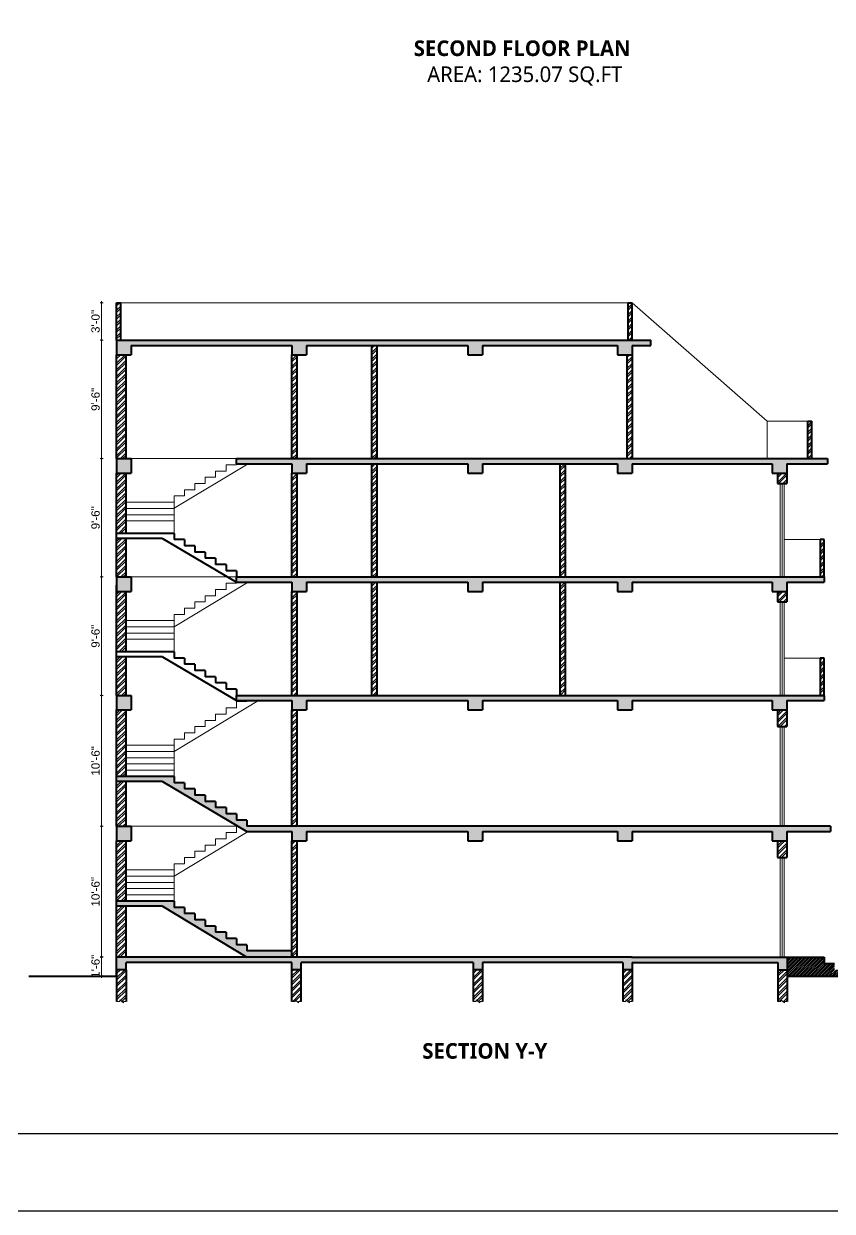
# Model space of a CAD drawing. Header units: inches. Extents: x -71 to 2682309, y -3332 to 801571.
# Drawn here: x 2671325 to 2672103, y 789849 to 790992 of the extents above; entities that cross this region are included whole.
import ezdxf

# ---------------------------------------------------------------- set-up
doc = ezdxf.new("R2010")
doc.units = ezdxf.units.IN
doc.header["$MEASUREMENT"] = 0
doc.header["$PDMODE"] = 99
for name, color, linetype, lineweight in [('BORDER', 5, 'Continuous', 60), ('CONC. OUTLINE RA', 150, 'Continuous', 40), ('DOOR-WIN RA', 3, 'Continuous', 20), ('Hatch', 254, 'Continuous', 9), ('hatch EA', 253, 'Continuous', 5), ('HATCH RA', 8, 'Continuous', 9), ('STAIR PLAN AND ELEV RA', 124, 'Continuous', 20), ('Text', 7, 'Continuous', 20), ('wall EA', 24, 'Continuous', 40)]:
    doc.layers.add(name, color=color, linetype=linetype, lineweight=lineweight)
doc.layers.add('lettring', color=7, linetype='Continuous')
doc.styles.add('DIM 8', font='arial.ttf', dxfattribs={"height": 8})
doc.styles.get("Standard").update_dxf_attribs({"font": 'arial.ttf'})
doc.dimstyles.new('Copy of DIM 8', dxfattribs={"dimtxt": 8, "dimasz": 1, "dimexe": 6, "dimexo": 18, "dimgap": 1.6875, "dimtad": 1, "dimdec": 0, "dimzin": 3, "dimdsep": 46, "dimlunit": 4, "dimtxsty": 'DIM 8', "dimblk": 'dot 2', "dimcen": 0.09375, "dimse1": 1, "dimse2": 1, "dimclrd": 1, "dimclre": 1, "dimclrt": 256, "dimadec": 0, "dimazin": 0, "dimtfac": 0.75, "dimtdec": 0, "dimtix": 1, "dimtmove": 1, "dimatfit": 3, "dimldrblk": 'DOT', "dimfxl": 1, "dimtolj": 1, "dimtzin": 0, "dimlwd": 9, "dimlwe": 9, "dimarcsym": 0})
pattern_1 = [(50, (-126.0963, 0), (7.172601826, -0.62752135), [0.75, -8.25]), (355, (-126.096, 0), (-1.387513336, 7.521921337), [0.6, -6.6]), (100.45144446, (-125.4986, -0.052), (5.785088467, 6.89439991), [0.63740192, -7.01142112]), (46.1842, (-126.096, 2), (10.672413307, -1.655192808), [1.125, -12.375]), (96.6356355, (-125.207, 1.862), (9.346619457, 9.741186008), [0.95610342, -10.5171376]), (351.184164, (-126.096, 2), (9.34661945, 9.741186003), [0.9, -9.90000001]), (21, (-125.0963, 1.5), (5.969070521, -4.026188907), [0.75, -8.25]), (326, (-125.096, 1.5), (2.43315332, 7.25150045), [0.6, -6.6]), (71.45144474, (-124.599, 1.1645), (8.402223767, 3.225311528), [0.6374019, -7.01142112]), (37.5, (-126.0963, 0), (0.1215985532, 3.3289385383), [0, -6.52, 0, -6.7, 0, -6.625]), (7.5, (-126.0963, 0), (2.6306953744, 3.944117119), [0, -3.82, 0, -6.37, 0, -2.525]), (327.5, (-128.3263, 0), (5.3382243617, -0.2255487173), [0, -2.5, 0, -7.8, 0, -10.35]), (317.5, (-129.3263, 0), (5.8318616934, 1.001049823), [0, -3.25, 0, -5.18, 0, -7.35])]
pattern_2 = [(45, (-126.0963, 0), (-3.181980515, 3.181980515), []), (45, (-123.975, 0), (-3.181980515, 3.181980515), [])]

# ---------------------------------------------------------------- blocks, each defined once
blk = doc.blocks.new('dot1')
at = {"layer": 'Hatch'}
h = blk.add_hatch(color=256, dxfattribs=at)
edge = h.paths.add_edge_path()
edge.add_arc((0, 0), 1, 0, 360)
for p, q in [((3, 0), (-3, 0)), ((0, 3), (0, -3))]:
    blk.add_line(p, q, dxfattribs=at)
blk.add_circle((0, 0), 1, dxfattribs=at)
blk = doc.blocks.new('dot 2')
at = {"layer": 'Hatch', "xscale": 0.5, "yscale": 0.5, "zscale": 0.5}
blk.add_blockref('dot1', (0, 0), dxfattribs=at)
blk = doc.blocks.new('*D1638')
at = {"layer": 'Defpoints', "color": 0, "transparency": 16777216}
for p in [(2671399.8, 790219.5), (2671414.3, 790219.5), (2671414.3, 790093.5)]:
    blk.add_point(p, dxfattribs=at)
at = {"layer": 'lettring', "color": 1, "lineweight": 9, "transparency": 16777216}
blk.add_line((2671399.8, 790094.5), (2671399.8, 790218.5), dxfattribs=at)
for p, rotation in [((2671399.8, 790219.5), 90), ((2671399.8, 790093.5), 270)]:
    blk.add_blockref('dot 2', p, dxfattribs=dict(at, rotation=rotation))
at = {"layer": 'lettring', "transparency": 16777216, "insert": (2671394, 790156.5), "char_height": 8, "attachment_point": 5, "rotation": 90, "style": 'DIM 8'}
blk.add_mtext('\\A1;10\'-6"', dxfattribs=at)
blk = doc.blocks.new('_Dot')
at = {"color": 0, "linetype": 'ByBlock', "lineweight": -2}
blk.add_line((-0.5, 0), (-1, 0), dxfattribs=at)
at = {"color": 0, "linetype": 'ByBlock', "const_width": 0.5}
blk.add_lwpolyline([(-0.25, 0, 1), (0.25, 0, 1)], format="xyb", close=True, dxfattribs=at)
blk = doc.blocks.new('*D1639')
at = {"layer": 'Defpoints', "color": 0, "transparency": 16777216}
for p in [(2671399.8, 790345.5), (2671414.3, 790345.5), (2671414.3, 790219.5)]:
    blk.add_point(p, dxfattribs=at)
at = {"layer": 'lettring', "color": 1, "lineweight": 9, "transparency": 16777216}
blk.add_line((2671399.8, 790220.5), (2671399.8, 790344.5), dxfattribs=at)
for p, rotation in [((2671399.8, 790345.5), 90), ((2671399.8, 790219.5), 270)]:
    blk.add_blockref('dot 2', p, dxfattribs=dict(at, rotation=rotation))
at = {"layer": 'lettring', "transparency": 16777216, "insert": (2671394, 790282.5), "char_height": 8, "attachment_point": 5, "rotation": 90, "style": 'DIM 8'}
blk.add_mtext('\\A1;10\'-6"', dxfattribs=at)
blk = doc.blocks.new('*D1640')
at = {"layer": 'Defpoints', "color": 0, "transparency": 16777216}
for p in [(2671399.8, 790459.5), (2671414.3, 790459.5), (2671414.3, 790345.5)]:
    blk.add_point(p, dxfattribs=at)
at = {"layer": 'lettring', "color": 1, "lineweight": 9, "transparency": 16777216}
blk.add_line((2671399.8, 790346.5), (2671399.8, 790458.5), dxfattribs=at)
for p, rotation in [((2671399.8, 790459.5), 90), ((2671399.8, 790345.5), 270)]:
    blk.add_blockref('dot 2', p, dxfattribs=dict(at, rotation=rotation))
at = {"layer": 'lettring', "transparency": 16777216, "insert": (2671394, 790402.5), "char_height": 8, "attachment_point": 5, "rotation": 90, "style": 'DIM 8'}
blk.add_mtext('\\A1;9\'-6"', dxfattribs=at)
blk = doc.blocks.new('*D1641')
at = {"layer": 'Defpoints', "color": 0, "transparency": 16777216}
for p in [(2671399.8, 790573.5), (2671414.3, 790573.5), (2671414.3, 790459.5)]:
    blk.add_point(p, dxfattribs=at)
at = {"layer": 'lettring', "color": 1, "lineweight": 9, "transparency": 16777216}
blk.add_line((2671399.8, 790460.5), (2671399.8, 790572.5), dxfattribs=at)
for p, rotation in [((2671399.8, 790573.5), 90), ((2671399.8, 790459.5), 270)]:
    blk.add_blockref('dot 2', p, dxfattribs=dict(at, rotation=rotation))
at = {"layer": 'lettring', "transparency": 16777216, "insert": (2671394, 790516.5), "char_height": 8, "attachment_point": 5, "rotation": 90, "style": 'DIM 8'}
blk.add_mtext('\\A1;9\'-6"', dxfattribs=at)
blk = doc.blocks.new('*D1642')
at = {"layer": 'Defpoints', "color": 0, "transparency": 16777216}
for p in [(2671399.8, 790687.5), (2671414.3, 790687.5), (2671414.3, 790573.5)]:
    blk.add_point(p, dxfattribs=at)
at = {"layer": 'lettring', "color": 1, "lineweight": 9, "transparency": 16777216}
blk.add_line((2671399.8, 790574.5), (2671399.8, 790686.5), dxfattribs=at)
for p, rotation in [((2671399.8, 790687.5), 90), ((2671399.8, 790573.5), 270)]:
    blk.add_blockref('dot 2', p, dxfattribs=dict(at, rotation=rotation))
at = {"layer": 'lettring', "transparency": 16777216, "insert": (2671394, 790630.5), "char_height": 8, "attachment_point": 5, "rotation": 90, "style": 'DIM 8'}
blk.add_mtext('\\A1;9\'-6"', dxfattribs=at)
blk = doc.blocks.new('*D1643')
at = {"layer": 'Defpoints', "color": 0, "transparency": 16777216}
for p in [(2671399.8, 790723.5), (2671414.3, 790723.5), (2671414.3, 790687.5)]:
    blk.add_point(p, dxfattribs=at)
at = {"layer": 'lettring', "color": 1, "lineweight": 9, "transparency": 16777216}
blk.add_line((2671399.8, 790688.5), (2671399.8, 790722.5), dxfattribs=at)
for p, rotation in [((2671399.8, 790723.5), 90), ((2671399.8, 790687.5), 270)]:
    blk.add_blockref('dot 2', p, dxfattribs=dict(at, rotation=rotation))
at = {"layer": 'lettring', "transparency": 16777216, "insert": (2671394, 790705.5), "char_height": 8, "attachment_point": 5, "rotation": 90, "style": 'DIM 8'}
blk.add_mtext('\\A1;3\'-0"', dxfattribs=at)
blk = doc.blocks.new('*D1644')
at = {"layer": 'Defpoints', "color": 0, "transparency": 16777216}
for p in [(2671414.3, 790094), (2671399.8, 790075.5), (2671414.3, 790075.5)]:
    blk.add_point(p, dxfattribs=at)
at = {"layer": 'lettring', "color": 1, "lineweight": 9, "transparency": 16777216}
for p, q in [((2671399.8, 790095), (2671399.8, 790096)), ((2671399.8, 790094), (2671399.8, 790075.5)), ((2671399.8, 790074.5), (2671399.8, 790073.5))]:
    blk.add_line(p, q, dxfattribs=at)
for p, rotation in [((2671399.8, 790094), 270), ((2671399.8, 790075.5), 90)]:
    blk.add_blockref('dot 2', p, dxfattribs=dict(at, rotation=rotation))
at = {"layer": 'lettring', "transparency": 16777216, "insert": (2671394, 790084.8), "char_height": 8, "attachment_point": 5, "rotation": 90, "style": 'DIM 8'}
blk.add_mtext('\\A1;1\'-6"', dxfattribs=at)

msp = doc.modelspace()

# ---------------------------------------------------------------- hatches: boundary and pattern name
at = {"layer": 'hatch EA'}
h = msp.add_hatch(dxfattribs=at)
h.set_pattern_fill('ANSI32', color=256, scale=12)
h.set_pattern_definition(pattern_2)
h.paths.add_polyline_path([(2671423.4, 790205.5), (2671414.3, 790205.5), (2671414.3, 790147.5), (2671423.4, 790147.5)])
h.paths.add_polyline_path([(2671414.3, 790219.5), (2671423.4, 790219.5), (2671423.4, 790262.5), (2671414.3, 790262.5)])
h.paths.add_polyline_path([(2671423.4, 790331.5), (2671414.3, 790331.5), (2671414.3, 790267.5), (2671423.4, 790267.5)])
h.paths.add_polyline_path([(2671414.3, 790345.5), (2671423.4, 790345.5), (2671423.4, 790382.5), (2671414.3, 790382.5)])
h.paths.add_polyline_path([(2671414.3, 790387.5), (2671423.4, 790387.5), (2671423.4, 790445.5), (2671414.3, 790445.5)])
h.paths.add_polyline_path([(2671423.4, 790496.5), (2671414.3, 790496.5), (2671414.3, 790459.5), (2671423.4, 790459.5)])
h.paths.add_polyline_path([(2671414.3, 790501.5), (2671423.4, 790501.5), (2671423.4, 790559.5), (2671414.3, 790559.5)])
h.paths.add_polyline_path([(2671423.4, 790673.5), (2671414.3, 790673.5), (2671414.3, 790573.5), (2671423.4, 790573.5)])
h.paths.add_polyline_path([(2671414.3, 790687.5), (2671418.3, 790687.5), (2671418.3, 790723.5), (2671414.3, 790723.5)])
h.paths.add_polyline_path([(2671583, 790573.5), (2671588, 790573.5), (2671588, 790673.5), (2671583, 790673.5)])
h.paths.add_polyline_path([(2671660, 790573.5), (2671665, 790573.5), (2671665, 790682.5), (2671660, 790682.5)])
h.paths.add_polyline_path([(2671910.5, 790673.5), (2671905.5, 790673.5), (2671905.5, 790573.5), (2671910.5, 790573.5)])
h.paths.add_polyline_path([(2671910.6, 790723.5), (2671906.6, 790723.5), (2671906.6, 790687.5), (2671910.6, 790687.5)])
h.paths.add_polyline_path([(2672083.6, 790609.5), (2672079.6, 790609.5), (2672079.6, 790573.5), (2672083.6, 790573.5)])
h.paths.add_polyline_path([(2672059.5, 790549.5), (2672059.5, 790559.5), (2672050.5, 790559.5), (2672050.5, 790549.5)])
h.paths.add_polyline_path([(2672095.5, 790495.5), (2672091.5, 790495.5), (2672091.5, 790459.5), (2672095.5, 790459.5)])
h.paths.add_polyline_path([(2672059.5, 790445.5), (2672050.5, 790445.5), (2672050.5, 790435.5), (2672059.5, 790435.5)])
h.paths.add_polyline_path([(2672091.5, 790345.5), (2672095.5, 790345.5), (2672095.5, 790381.5), (2672091.5, 790381.5)])
h.paths.add_polyline_path([(2672050.5, 790315.5), (2672059.5, 790315.5), (2672059.5, 790331.5), (2672050.5, 790331.5)])
h.paths.add_polyline_path([(2672050.5, 790189.5), (2672059.5, 790189.5), (2672059.5, 790205.5), (2672050.5, 790205.5)])
h = msp.add_hatch(dxfattribs=at)
h.set_pattern_fill('ANSI32', color=256, scale=12)
h.set_pattern_definition(pattern_2)
h.paths.add_polyline_path([(2671841.1, 790345.5), (2671846.1, 790345.5), (2671846.1, 790454.5), (2671841.1, 790454.5)])
h.paths.add_polyline_path([(2671846.1, 790568.5), (2671841.1, 790568.5), (2671841.1, 790459.5), (2671846.1, 790459.5)])
h.paths.add_polyline_path([(2671660, 790459.5), (2671665, 790459.5), (2671665, 790568.5), (2671660, 790568.5)])
h.paths.add_polyline_path([(2671583, 790459.5), (2671588, 790459.5), (2671588, 790559.5), (2671583, 790559.5)])
h.paths.add_polyline_path([(2671588, 790445.5), (2671583, 790445.5), (2671583, 790345.5), (2671588, 790345.5)])
h.paths.add_polyline_path([(2671660, 790345.5), (2671665, 790345.5), (2671665, 790454.5), (2671660, 790454.5)])
h.paths.add_polyline_path([(2671588, 790331.5), (2671583, 790331.5), (2671583, 790219.5), (2671588, 790219.5)])
h = msp.add_hatch(dxfattribs=at)
h.set_pattern_fill('ANSI32', color=256, scale=12)
h.set_pattern_definition(pattern_2)
h.paths.add_polyline_path([(2671423.4, 790142.5), (2671414.3, 790142.5), (2671414.3, 790093.5), (2671423.4, 790093.5)])
h.paths.add_polyline_path([(2671588, 790205.5), (2671583, 790205.5), (2671583, 790093.5), (2671588, 790093.5)])
h = msp.add_hatch(dxfattribs=at)
h.set_pattern_fill('ANSI31', color=256, scale=10)
h.set_pattern_definition([(45, (-7684.95, -1115.06), (-0.8838834765, 0.8838834765), [])])
h.paths.add_polyline_path([(2672115.5, 790075), (2672115.5, 790081.5), (2672105.5, 790081.5), (2672105.5, 790087.5), (2672095.5, 790087.5), (2672095.5, 790093.5), (2672059.9, 790093.5), (2672059.9, 790081.5), (2672059.9, 790075)])
h = msp.add_hatch(dxfattribs=at)
h.set_pattern_fill('ANSI32', color=256, scale=12)
h.set_pattern_definition([(45, (2670.8235, 3738.959), (-3.181980515, 3.181980515), []), (45, (2672.945, 3738.959), (-3.181980515, 3.181980515), [])])
h.paths.add_polyline_path([(2671414.3, 790051), (2671417.3, 790051), (2671417.3, 790052.5), (2671420.8, 790049.6), (2671420.8, 790051), (2671423.3, 790051), (2671423.3, 790081.5), (2671414.3, 790081.5)])
h = msp.add_hatch(dxfattribs=at)
h.set_pattern_fill('ANSI32', color=256, scale=12)
h.set_pattern_definition([(45, (3009.5078, 3738.959), (-3.181980515, 3.181980515), []), (45, (3011.629, 3738.959), (-3.181980515, 3.181980515), [])])
h.paths.add_polyline_path([(2671592, 790081.5), (2671583, 790081.5), (2671583, 790051), (2671586, 790051), (2671586, 790052.5), (2671589.5, 790049.6), (2671589.5, 790051), (2671592, 790051)])
h = msp.add_hatch(dxfattribs=at)
h.set_pattern_fill('ANSI32', color=256, scale=12)
h.set_pattern_definition([(45, (3014.004, 3738.959), (-3.181980515, 3.181980515), []), (45, (3016.1254, 3738.959), (-3.181980515, 3.181980515), [])])
h.paths.add_polyline_path([(2671757.5, 790051), (2671760.5, 790051), (2671760.5, 790052.5), (2671764, 790049.6), (2671764, 790051), (2671766.5, 790051), (2671766.5, 790081.5), (2671757.5, 790081.5)])
h = msp.add_hatch(dxfattribs=at)
h.set_pattern_fill('ANSI32', color=256, scale=12)
h.set_pattern_definition([(45, (3158.0075, 3738.959), (-3.181980515, 3.181980515), []), (45, (3160.129, 3738.959), (-3.181980515, 3.181980515), [])])
h.paths.add_polyline_path([(2671901.5, 790051), (2671904.5, 790051), (2671904.5, 790052.5), (2671908, 790049.6), (2671908, 790051), (2671910.5, 790051), (2671910.5, 790081.5), (2671901.5, 790081.5)])
h = msp.add_hatch(dxfattribs=at)
h.set_pattern_fill('ANSI32', color=256, scale=12)
h.set_pattern_definition([(45, (3157.4362, 3738.959), (-3.181980515, 3.181980515), []), (45, (3159.5575, 3738.959), (-3.181980515, 3.181980515), [])])
h.paths.add_polyline_path([(2672059.9, 790081.5), (2672050.9, 790081.5), (2672050.9, 790051), (2672053.9, 790051), (2672053.9, 790052.5), (2672057.4, 790049.6), (2672057.4, 790051), (2672059.9, 790051)])
at = {"layer": 'HATCH RA', "transparency": 33554687}
h = msp.add_hatch(dxfattribs=at)
h.set_pattern_fill('AR-CONC', color=256)
h.set_pattern_definition(pattern_1)
h.paths.add_polyline_path([(2671428.3, 790219.5), (2671414.3, 790219.5), (2671414.3, 790205.5), (2671428.3, 790205.5)])
h.paths.add_polyline_path([(2671428.3, 790345.5), (2671414.3, 790345.5), (2671414.3, 790331.5), (2671428.3, 790331.5)])
h.paths.add_polyline_path([(2671428.3, 790459.5), (2671414.3, 790459.5), (2671414.3, 790445.5), (2671428.3, 790445.5)])
h.paths.add_polyline_path([(2671428.3, 790559.5), (2671428.3, 790573.5), (2671414.3, 790573.5), (2671414.3, 790559.5)])
h.paths.add_polyline_path([(2671414.3, 790673.5), (2671428.3, 790673.5), (2671428.3, 790682.5), (2671583, 790682.5), (2671583, 790673.5), (2671597, 790673.5), (2671597, 790682.5), (2671752.5, 790682.5), (2671752.5, 790673.5), (2671766.5, 790673.5), (2671766.5, 790682.5), (2671896.5, 790682.5), (2671896.5, 790673.5), (2671910.5, 790673.5), (2671910.5, 790682.5), (2671928.6, 790682.5), (2671928.6, 790687.5), (2671414.3, 790687.5)])
h.paths.add_polyline_path([(2671597, 790568.5), (2671752.5, 790568.5), (2671752.5, 790559.5), (2671766.5, 790559.5), (2671766.5, 790568.5), (2671896.5, 790568.5), (2671896.5, 790559.5), (2671910.5, 790559.5), (2671910.5, 790568.5), (2672045.5, 790568.5), (2672045.5, 790559.5), (2672059.5, 790559.5), (2672059.5, 790568.5), (2672098.6, 790568.5), (2672098.6, 790573.5), (2671529.6, 790573.5), (2671529.6, 790568.5), (2671583, 790568.5), (2671583, 790559.5), (2671597, 790559.5)])
h.paths.add_polyline_path([(2671896.5, 790445.5), (2671910.5, 790445.5), (2671910.5, 790454.5), (2672045.5, 790454.5), (2672045.5, 790445.5), (2672059.5, 790445.5), (2672059.5, 790454.5), (2672095.5, 790454.5), (2672095.5, 790459.5), (2671529.6, 790459.5), (2671529.6, 790454.5), (2671583, 790454.5), (2671583, 790445.5), (2671597, 790445.5), (2671597, 790454.5), (2671752.5, 790454.5), (2671752.5, 790445.5), (2671766.5, 790445.5), (2671766.5, 790454.5), (2671896.5, 790454.5)])
h.paths.add_polyline_path([(2671910.5, 790331.5), (2671910.5, 790340.5), (2672045.5, 790340.5), (2672045.5, 790331.5), (2672059.5, 790331.5), (2672059.5, 790340.5), (2672095.5, 790340.5), (2672095.5, 790345.5), (2672059.5, 790345.5), (2671529.6, 790345.5), (2671529.6, 790340.5), (2671583, 790340.5), (2671583, 790331.5), (2671597, 790331.5), (2671597, 790340.5), (2671752.5, 790340.5), (2671752.5, 790331.5), (2671766.5, 790331.5), (2671766.5, 790340.5), (2671896.5, 790340.5), (2671896.5, 790331.5)])
h = msp.add_hatch(dxfattribs=at)
h.set_pattern_fill('AR-CONC', color=256)
h.set_pattern_definition(pattern_1)
h.paths.add_polyline_path([(2671583, 790099.5), (2671539.6, 790099.5), (2671539.6, 790105.5), (2671529.6, 790105.5), (2671529.6, 790111.5), (2671519.6, 790111.5), (2671519.6, 790117.5), (2671509.6, 790117.5), (2671509.6, 790123.5), (2671499.6, 790123.5), (2671499.6, 790129.5), (2671489.6, 790129.5), (2671489.6, 790135.5), (2671479.6, 790135.5), (2671479.6, 790141.5), (2671469.6, 790141.5), (2671469.6, 790147.5), (2671414.3, 790147.5), (2671414.3, 790142.5), (2671458.3, 790142.5), (2671539.6, 790093.6), (2671539.6, 790093.5), (2671583, 790093.5)])
h.paths.add_polyline_path([(2671597, 790214.5), (2671752.5, 790214.5), (2671752.5, 790205.5), (2671766.5, 790205.5), (2671766.5, 790214.5), (2671896.5, 790214.5), (2671896.5, 790205.5), (2671910.5, 790205.5), (2671910.5, 790214.5), (2672045.5, 790214.5), (2672045.5, 790205.5), (2672059.5, 790205.5), (2672059.5, 790214.5), (2672101.5, 790214.5), (2672101.5, 790219.5), (2671539.6, 790219.5), (2671539.6, 790225.5), (2671529.6, 790225.5), (2671529.6, 790231.5), (2671519.6, 790231.5), (2671519.6, 790237.5), (2671509.6, 790237.5), (2671509.6, 790243.5), (2671499.6, 790243.5), (2671499.6, 790249.5), (2671489.6, 790249.5), (2671489.6, 790255.5), (2671479.6, 790255.5), (2671479.6, 790261.5), (2671469.6, 790261.5), (2671469.6, 790267.5), (2671414.3, 790267.5), (2671414.3, 790262.5), (2671458.3, 790262.5), (2671539.6, 790214.5), (2671583, 790214.5), (2671583, 790205.5), (2671597, 790205.5)])
h.paths.add_polyline_path([(2671428.3, 790219.5), (2671414.3, 790219.5), (2671414.3, 790205.5), (2671428.3, 790205.5)], flags=0)
h = msp.add_hatch(dxfattribs=at)
h.set_pattern_fill('AR-CONC', color=256)
h.set_pattern_definition(pattern_1)
h.paths.add_polyline_path([(2671592, 790088.5), (2671757.5, 790088.5), (2671757.5, 790081.5), (2671766.5, 790081.5), (2671766.5, 790088.5), (2671901.5, 790088.5), (2671901.5, 790081.5), (2671910.5, 790081.5), (2671910.5, 790088.5), (2672050.9, 790088.5), (2672050.9, 790081.5), (2672059.9, 790081.5), (2672059.9, 790093.5), (2671909.9, 790093.5), (2671901.5, 790093.5), (2671583, 790093.5), (2671414.3, 790093.5), (2671414.3, 790081.5), (2671423.3, 790081.5), (2671423.3, 790088.5), (2671583, 790088.5), (2671583, 790081.5), (2671592, 790081.5)])

# ---------------------------------------------------------------- linework, layer by layer
at = {"layer": 'BORDER', "lineweight": 30}
msp.add_lwpolyline([(2673179, 792014.4), (2671642.9, 792014.4), (2670202.4, 792014.4), (2670202.4, 790966), (2670202.4, 789923.7), (2671642.9, 789923.7), (2673179, 789923.7)], dxfattribs=at)
at = {"layer": 'CONC. OUTLINE RA'}
for p, q in [((2671414.3, 790687.5), (2671928.6, 790687.5)), ((2671414.3, 790687.5), (2671414.3, 790673.5)), ((2671414.3, 790687.5), (2671428.3, 790687.5)), ((2671928.6, 790682.5), (2671928.6, 790687.5)), ((2671428.3, 790682.5), (2671428.3, 790673.5)), ((2671428.3, 790682.5), (2671583, 790682.5)), ((2671583, 790682.5), (2671583, 790673.5)), ((2671597, 790682.5), (2671752.5, 790682.5)), ((2671597, 790682.5), (2671597, 790673.5)), ((2671597, 790682.5), (2671752.5, 790682.5)), ((2671752.5, 790682.5), (2671752.5, 790673.5)), ((2671766.5, 790682.5), (2671896.5, 790682.5)), ((2671766.5, 790682.5), (2671766.5, 790673.5)), ((2671766.5, 790682.5), (2671896.5, 790682.5)), ((2671896.5, 790682.5), (2671896.5, 790673.5)), ((2671910.5, 790682.5), (2671910.5, 790673.5)), ((2671910.5, 790682.5), (2671928.6, 790682.5)), ((2671414.3, 790673.5), (2671428.3, 790673.5)), ((2671583, 790673.5), (2671597, 790673.5)), ((2671752.5, 790673.5), (2671766.5, 790673.5)), ((2671896.5, 790673.5), (2671910.5, 790673.5)), ((2671414.3, 790573.5), (2671414.3, 790559.5)), ((2671414.3, 790573.5), (2671428.3, 790573.5)), ((2671428.3, 790573.5), (2671428.3, 790559.5)), ((2671529.6, 790573.5), (2671539.6, 790573.5)), ((2671529.6, 790573.5), (2672098.6, 790573.5)), ((2671529.6, 790568.5), (2671529.6, 790573.5)), ((2672098.6, 790573.5), (2672098.6, 790568.5)), ((2671529.6, 790568.5), (2671583, 790568.5)), ((2671583, 790568.5), (2671583, 790559.5)), ((2671597, 790568.5), (2671752.5, 790568.5)), ((2671597, 790568.5), (2671597, 790559.5)), ((2671752.5, 790568.5), (2671752.5, 790559.5)), ((2671766.5, 790568.5), (2671896.5, 790568.5)), ((2671766.5, 790568.5), (2671766.5, 790559.5)), ((2671896.5, 790568.5), (2671896.5, 790559.5)), ((2671910.5, 790568.5), (2672045.5, 790568.5)), ((2671910.5, 790568.5), (2671910.5, 790559.5)), ((2672045.5, 790568.5), (2672045.5, 790559.5)), ((2672059.5, 790568.5), (2672059.5, 790559.5)), ((2672059.5, 790568.5), (2672098.6, 790568.5)), ((2671414.3, 790559.5), (2671428.3, 790559.5)), ((2671583, 790559.5), (2671597, 790559.5)), ((2671752.5, 790559.5), (2671766.5, 790559.5)), ((2671896.5, 790559.5), (2671910.5, 790559.5)), ((2672045.5, 790559.5), (2672059.5, 790559.5)), ((2671469.6, 790501.5), (2671414.3, 790501.5)), ((2671414.3, 790496.5), (2671414.3, 790501.5)), ((2671458.4, 790496.5), (2671414.3, 790496.5)), ((2671458.4, 790496.5), (2671529.6, 790454.5)), ((2671469.6, 790501.5), (2671469.6, 790495.5)), ((2671479.6, 790495.5), (2671469.6, 790495.5)), ((2671479.6, 790495.5), (2671479.6, 790489.5)), ((2671489.6, 790489.5), (2671479.6, 790489.5)), ((2671489.6, 790489.5), (2671489.6, 790483.5)), ((2671499.6, 790483.5), (2671489.6, 790483.5)), ((2671499.6, 790483.5), (2671499.6, 790477.5)), ((2671509.6, 790477.5), (2671499.6, 790477.5)), ((2671509.6, 790477.5), (2671509.6, 790471.5)), ((2671519.6, 790471.5), (2671509.6, 790471.5)), ((2671519.6, 790471.5), (2671519.6, 790465.5)), ((2671414.3, 790459.5), (2671414.3, 790445.5)), ((2671414.3, 790459.5), (2671428.3, 790459.5)), ((2671428.3, 790459.5), (2671428.3, 790445.5)), ((2671529.6, 790465.5), (2671519.6, 790465.5)), ((2671529.6, 790465.5), (2671529.6, 790459.5)), ((2671529.6, 790459.5), (2671539.6, 790459.5)), ((2671529.6, 790459.5), (2672095.5, 790459.5)), ((2671529.6, 790454.5), (2671529.6, 790459.5)), ((2672095.5, 790459.5), (2672095.5, 790454.5)), ((2671529.6, 790454.5), (2671583, 790454.5)), ((2671583, 790454.5), (2671583, 790445.5)), ((2671597, 790454.5), (2671752.5, 790454.5)), ((2671597, 790454.5), (2671597, 790445.5)), ((2671752.5, 790454.5), (2671752.5, 790445.5)), ((2671766.5, 790454.5), (2671896.5, 790454.5)), ((2671766.5, 790454.5), (2671766.5, 790445.5)), ((2671896.5, 790454.5), (2671896.5, 790445.5)), ((2671910.5, 790454.5), (2672045.5, 790454.5)), ((2671910.5, 790454.5), (2671910.5, 790445.5)), ((2672045.5, 790454.5), (2672045.5, 790445.5)), ((2672059.5, 790454.5), (2672059.5, 790445.5)), ((2672059.5, 790454.5), (2672095.5, 790454.5)), ((2671414.3, 790445.5), (2671428.3, 790445.5)), ((2671583, 790445.5), (2671597, 790445.5)), ((2671752.5, 790445.5), (2671766.5, 790445.5)), ((2671896.5, 790445.5), (2671910.5, 790445.5)), ((2672045.5, 790445.5), (2672059.5, 790445.5)), ((2671469.6, 790387.5), (2671414.3, 790387.5)), ((2671414.3, 790382.5), (2671414.3, 790387.5)), ((2671458.4, 790382.5), (2671414.3, 790382.5)), ((2671458.4, 790382.5), (2671529.6, 790340.5)), ((2671469.6, 790387.5), (2671469.6, 790381.5)), ((2671479.6, 790381.5), (2671469.6, 790381.5)), ((2671479.6, 790381.5), (2671479.6, 790375.5)), ((2671489.6, 790375.5), (2671479.6, 790375.5)), ((2671489.6, 790375.5), (2671489.6, 790369.5)), ((2671499.6, 790369.5), (2671489.6, 790369.5)), ((2671499.6, 790369.5), (2671499.6, 790363.5)), ((2671509.6, 790363.5), (2671499.6, 790363.5)), ((2671509.6, 790363.5), (2671509.6, 790357.5)), ((2671519.6, 790357.5), (2671509.6, 790357.5)), ((2671519.6, 790357.5), (2671519.6, 790351.5)), ((2671414.3, 790345.5), (2671414.3, 790331.5)), ((2671414.3, 790345.5), (2671428.3, 790345.5)), ((2671428.3, 790345.5), (2671428.3, 790331.5)), ((2671529.6, 790351.5), (2671519.6, 790351.5)), ((2671529.6, 790351.5), (2671529.6, 790345.5)), ((2671529.6, 790345.5), (2672059.5, 790345.5)), ((2671529.6, 790340.5), (2671529.6, 790345.5)), ((2672059.5, 790345.5), (2672095.5, 790345.5)), ((2672095.5, 790345.5), (2672095.5, 790340.5)), ((2671414.3, 790331.5), (2671428.3, 790331.5)), ((2671529.6, 790340.5), (2671583, 790340.5)), ((2671583, 790340.5), (2671583, 790331.5)), ((2671583, 790331.5), (2671597, 790331.5)), ((2671597, 790340.5), (2671752.5, 790340.5)), ((2671597, 790340.5), (2671597, 790331.5)), ((2671752.5, 790340.5), (2671752.5, 790331.5)), ((2671752.5, 790331.5), (2671766.5, 790331.5)), ((2671766.5, 790340.5), (2671896.5, 790340.5)), ((2671766.5, 790340.5), (2671766.5, 790331.5)), ((2671896.5, 790340.5), (2671896.5, 790331.5)), ((2671896.5, 790331.5), (2671910.5, 790331.5)), ((2671910.5, 790340.5), (2672045.5, 790340.5)), ((2671910.5, 790340.5), (2671910.5, 790331.5)), ((2672045.5, 790340.5), (2672045.5, 790331.5)), ((2672045.5, 790331.5), (2672059.5, 790331.5)), ((2672059.5, 790340.5), (2672059.5, 790331.5)), ((2672059.5, 790340.5), (2672095.5, 790340.5)), ((2671469.6, 790267.5), (2671414.3, 790267.5)), ((2671414.3, 790262.5), (2671414.3, 790267.5)), ((2671469.6, 790267.5), (2671469.6, 790261.5)), ((2671458.3, 790262.5), (2671414.3, 790262.5)), ((2671458.3, 790262.5), (2671539.6, 790214.5)), ((2671479.6, 790261.5), (2671469.6, 790261.5)), ((2671479.6, 790261.5), (2671479.6, 790255.5)), ((2671489.6, 790255.5), (2671479.6, 790255.5)), ((2671489.6, 790255.5), (2671489.6, 790249.5)), ((2671499.6, 790249.5), (2671489.6, 790249.5)), ((2671499.6, 790249.5), (2671499.6, 790243.5)), ((2671509.6, 790243.5), (2671499.6, 790243.5)), ((2671509.6, 790243.5), (2671509.6, 790237.5)), ((2671519.6, 790237.5), (2671509.6, 790237.5)), ((2671519.6, 790237.5), (2671519.6, 790231.5)), ((2671529.6, 790231.5), (2671519.6, 790231.5)), ((2671529.6, 790231.5), (2671529.6, 790225.5)), ((2671414.3, 790219.5), (2671414.3, 790205.5)), ((2671414.3, 790219.5), (2671428.3, 790219.5)), ((2671428.3, 790219.5), (2671428.3, 790205.5)), ((2671539.6, 790225.5), (2671529.6, 790225.5)), ((2671539.6, 790225.5), (2671539.6, 790219.5)), ((2672101.5, 790219.5), (2671539.6, 790219.5)), ((2672101.5, 790219.5), (2672101.5, 790214.5)), ((2671539.6, 790214.5), (2671583, 790214.5)), ((2671583, 790214.5), (2671583, 790205.5)), ((2671597, 790214.5), (2671597, 790205.5)), ((2671597, 790214.5), (2671752.5, 790214.5)), ((2671752.5, 790214.5), (2671752.5, 790205.5)), ((2671766.5, 790214.5), (2671766.5, 790205.5)), ((2671766.5, 790214.5), (2671896.5, 790214.5)), ((2671896.5, 790214.5), (2671896.5, 790205.5)), ((2671910.5, 790214.5), (2671910.5, 790205.5)), ((2671910.5, 790214.5), (2672045.5, 790214.5)), ((2672045.5, 790214.5), (2672045.5, 790205.5)), ((2672059.5, 790214.5), (2672059.5, 790205.5)), ((2672059.5, 790214.5), (2672101.5, 790214.5)), ((2671414.3, 790205.5), (2671428.3, 790205.5)), ((2671583, 790205.5), (2671597, 790205.5)), ((2671752.5, 790205.5), (2671766.5, 790205.5)), ((2671896.5, 790205.5), (2671910.5, 790205.5)), ((2672045.5, 790205.5), (2672059.5, 790205.5)), ((2671469.6, 790147.5), (2671414.3, 790147.5)), ((2671414.3, 790142.5), (2671414.3, 790147.5)), ((2671458.3, 790142.5), (2671414.3, 790142.5)), ((2671458.3, 790142.5), (2671539.6, 790093.6)), ((2671469.6, 790147.5), (2671469.6, 790141.5)), ((2671479.6, 790141.5), (2671469.6, 790141.5)), ((2671479.6, 790141.5), (2671479.6, 790135.5)), ((2671489.6, 790135.5), (2671479.6, 790135.5)), ((2671489.6, 790135.5), (2671489.6, 790129.5)), ((2671499.6, 790129.5), (2671489.6, 790129.5)), ((2671499.6, 790129.5), (2671499.6, 790123.5)), ((2671509.6, 790123.5), (2671499.6, 790123.5)), ((2671509.6, 790123.5), (2671509.6, 790117.5)), ((2671519.6, 790117.5), (2671509.6, 790117.5)), ((2671519.6, 790117.5), (2671519.6, 790111.5)), ((2671529.6, 790111.5), (2671519.6, 790111.5)), ((2671529.6, 790111.5), (2671529.6, 790105.5)), ((2671539.6, 790105.5), (2671529.6, 790105.5)), ((2671539.6, 790105.5), (2671539.6, 790099.5)), ((2671583, 790093.5), (2671414.3, 790093.5)), ((2671414.3, 790081.5), (2671414.3, 790093.5)), ((2671583, 790099.5), (2671539.6, 790099.5)), ((2671539.6, 790093.6), (2671539.6, 790093.5)), ((2671583, 790093.5), (2671583, 790099.5)), ((2671901.5, 790093.5), (2671583, 790093.5)), ((2671910.5, 790093.5), (2671901.5, 790093.5)), ((2671909.9, 790093.5), (2672059.9, 790093.5)), ((2672059.9, 790093.5), (2672059.9, 790081.5)), ((2671423.3, 790081.5), (2671414.3, 790081.5)), ((2671583, 790088.5), (2671423.3, 790088.5)), ((2671423.3, 790081.5), (2671423.3, 790088.5)), ((2671583, 790081.5), (2671583, 790088.5)), ((2671592, 790081.5), (2671583, 790081.5)), ((2671592, 790081.5), (2671592, 790088.5)), ((2671757.5, 790088.5), (2671592, 790088.5)), ((2671757.5, 790088.5), (2671757.5, 790081.5)), ((2671766.5, 790081.5), (2671757.5, 790081.5)), ((2671901.5, 790088.5), (2671766.5, 790088.5)), ((2671766.5, 790088.5), (2671766.5, 790081.5)), ((2671901.5, 790088.5), (2671901.5, 790081.5)), ((2671910.5, 790081.5), (2671901.5, 790081.5)), ((2671910.5, 790088.5), (2671910.5, 790081.5)), ((2671910.5, 790088.5), (2672050.9, 790088.5)), ((2672050.9, 790088.5), (2672050.9, 790081.5)), ((2672050.9, 790081.5), (2672059.9, 790081.5))]:
    msp.add_line(p, q, dxfattribs=at)
at = {"layer": 'Defpoints'}
msp.add_lwpolyline([(2670073.9, 792089.2), (2673241.9, 792089.2), (2673241.9, 789849), (2670073.9, 789849)], close=True, dxfattribs=at)
at = {"layer": 'DOOR-WIN RA'}
for p, q in [((2671417.3, 790051), (2671414.3, 790051)), ((2671417.3, 790051), (2671417.3, 790052.5)), ((2671417.3, 790052.5), (2671420.8, 790049.6)), ((2671423.3, 790051), (2671420.8, 790051)), ((2671420.8, 790049.6), (2671420.8, 790051)), ((2671586, 790051), (2671583, 790051)), ((2671586, 790051), (2671586, 790052.5)), ((2671586, 790052.5), (2671589.5, 790049.6)), ((2671592, 790051), (2671589.5, 790051)), ((2671589.5, 790049.6), (2671589.5, 790051)), ((2671760.5, 790051), (2671757.5, 790051)), ((2671760.5, 790051), (2671760.5, 790052.5)), ((2671760.5, 790052.5), (2671764, 790049.6)), ((2671766.5, 790051), (2671764, 790051)), ((2671764, 790049.6), (2671764, 790051)), ((2671904.5, 790051), (2671901.5, 790051)), ((2671904.5, 790051), (2671904.5, 790052.5)), ((2671904.5, 790052.5), (2671908, 790049.6)), ((2671910.5, 790051), (2671908, 790051)), ((2671908, 790049.6), (2671908, 790051)), ((2672053.9, 790051), (2672050.9, 790051)), ((2672053.9, 790051), (2672053.9, 790052.5)), ((2672053.9, 790052.5), (2672057.4, 790049.6)), ((2672059.9, 790051), (2672057.4, 790051)), ((2672057.4, 790049.6), (2672057.4, 790051))]:
    msp.add_line(p, q, dxfattribs=at)
at = {"layer": 'STAIR PLAN AND ELEV RA'}
for p, q in [((2671906.6, 790723.5), (2671418.3, 790723.5)), ((2672040.6, 790609.5), (2671910.6, 790723.5)), ((2672040.6, 790573.5), (2672040.6, 790609.5)), ((2672079.6, 790609.5), (2672040.6, 790609.5)), ((2671529.6, 790573.5), (2671428.3, 790573.5)), ((2671469.6, 790525.6), (2671541, 790568.5)), ((2671509.6, 790555.5), (2671509.6, 790561.5)), ((2671509.6, 790561.5), (2671519.6, 790561.5)), ((2671519.6, 790561.5), (2671519.6, 790567.5)), ((2671519.6, 790567.5), (2671529.6, 790567.5)), ((2671529.6, 790567.5), (2671529.6, 790568.5)), ((2671489.6, 790543.5), (2671489.6, 790549.5)), ((2671489.6, 790549.5), (2671499.6, 790549.5)), ((2671499.6, 790549.5), (2671499.6, 790555.5)), ((2671499.6, 790555.5), (2671509.6, 790555.5)), ((2672053, 790549.5), (2672053, 790459.5)), ((2672055, 790549.5), (2672055, 790459.5)), ((2672057, 790549.5), (2672057, 790459.5)), ((2671469.6, 790531.5), (2671469.6, 790537.5)), ((2671469.6, 790537.5), (2671479.6, 790537.5)), ((2671479.6, 790537.5), (2671479.6, 790543.5)), ((2671479.6, 790543.5), (2671489.6, 790543.5)), ((2671469.6, 790531.5), (2671423.4, 790531.5)), ((2671469.6, 790501.5), (2671469.6, 790531.5)), ((2671469.6, 790525.5), (2671423.4, 790525.5)), ((2671469.6, 790519.5), (2671423.4, 790519.5)), ((2671469.6, 790513.5), (2671423.4, 790513.5)), ((2671469.6, 790501.5), (2671423.4, 790501.5)), ((2672091.5, 790495.5), (2672057, 790495.5)), ((2671529.6, 790459.5), (2671428.3, 790459.5)), ((2671469.6, 790411.6), (2671541, 790454.5)), ((2671509.6, 790441.5), (2671509.6, 790447.5)), ((2671509.6, 790447.5), (2671519.6, 790447.5)), ((2671519.6, 790447.5), (2671519.6, 790453.5)), ((2671519.6, 790453.5), (2671529.6, 790453.5)), ((2671529.6, 790453.5), (2671529.6, 790454.5)), ((2671489.6, 790429.5), (2671489.6, 790435.5)), ((2671489.6, 790435.5), (2671499.6, 790435.5)), ((2671499.6, 790435.5), (2671499.6, 790441.5)), ((2671499.6, 790441.5), (2671509.6, 790441.5)), ((2672053, 790435.5), (2672053, 790345.5)), ((2672055, 790435.5), (2672055, 790345.5)), ((2672057, 790435.5), (2672057, 790345.5)), ((2671469.6, 790417.5), (2671469.6, 790423.5)), ((2671469.6, 790423.5), (2671479.6, 790423.5)), ((2671479.6, 790423.5), (2671479.6, 790429.5)), ((2671479.6, 790429.5), (2671489.6, 790429.5)), ((2671469.6, 790417.5), (2671423.4, 790417.5)), ((2671469.6, 790411.5), (2671423.4, 790411.5)), ((2671469.6, 790387.5), (2671469.6, 790417.5)), ((2671469.6, 790405.5), (2671423.4, 790405.5)), ((2671469.6, 790399.5), (2671423.4, 790399.5)), ((2671469.6, 790387.5), (2671423.4, 790387.5)), ((2672091.5, 790381.5), (2672057, 790381.5)), ((2671469.6, 790291.6), (2671551, 790340.5)), ((2671519.6, 790327.5), (2671519.6, 790333.5)), ((2671519.6, 790333.5), (2671529.6, 790333.5)), ((2671529.6, 790333.5), (2671529.6, 790339.5)), ((2671529.6, 790339.5), (2671539.6, 790339.5)), ((2671539.6, 790339.5), (2671539.6, 790340.5)), ((2671499.6, 790315.5), (2671499.6, 790321.5)), ((2671499.6, 790321.5), (2671509.6, 790321.5)), ((2671509.6, 790321.5), (2671509.6, 790327.5)), ((2671509.6, 790327.5), (2671519.6, 790327.5)), ((2671479.6, 790303.5), (2671479.6, 790309.5)), ((2671479.6, 790309.5), (2671489.6, 790309.5)), ((2671489.6, 790309.5), (2671489.6, 790315.5)), ((2671489.6, 790315.5), (2671499.6, 790315.5)), ((2672053, 790315.5), (2672053, 790219.5)), ((2672055, 790315.5), (2672055, 790219.5)), ((2672057, 790315.5), (2672057, 790219.5)), ((2671469.6, 790297.5), (2671423.4, 790297.5)), ((2671469.6, 790297.5), (2671469.6, 790303.5)), ((2671469.6, 790303.5), (2671479.6, 790303.5)), ((2671469.6, 790267.5), (2671469.6, 790297.5)), ((2671469.6, 790291.5), (2671423.4, 790291.5)), ((2671469.6, 790285.5), (2671423.4, 790285.5)), ((2671469.6, 790279.5), (2671423.4, 790279.5)), ((2671469.6, 790273.5), (2671423.4, 790273.5)), ((2671531.2, 790219.5), (2671428.3, 790219.5)), ((2671529.6, 790213.5), (2671529.6, 790219.5)), ((2671529.6, 790219.5), (2671531.2, 790219.5)), ((2671469.6, 790171.6), (2671541, 790214.5)), ((2671509.6, 790201.5), (2671509.6, 790207.5)), ((2671509.6, 790207.5), (2671519.6, 790207.5)), ((2671519.6, 790207.5), (2671519.6, 790213.5)), ((2671519.6, 790213.5), (2671529.6, 790213.5)), ((2671489.6, 790189.5), (2671489.6, 790195.5)), ((2671489.6, 790195.5), (2671499.6, 790195.5)), ((2671499.6, 790195.5), (2671499.6, 790201.5)), ((2671499.6, 790201.5), (2671509.6, 790201.5)), ((2671469.6, 790177.5), (2671469.6, 790183.5)), ((2671469.6, 790183.5), (2671479.6, 790183.5)), ((2671479.6, 790183.5), (2671479.6, 790189.5)), ((2671479.6, 790189.5), (2671489.6, 790189.5)), ((2672053, 790189.5), (2672053, 790093.5)), ((2672055, 790189.5), (2672055, 790093.5)), ((2672057, 790189.5), (2672057, 790093.5)), ((2671469.6, 790177.5), (2671423.4, 790177.5)), ((2671469.6, 790171.5), (2671423.4, 790171.5)), ((2671469.6, 790147.5), (2671469.6, 790177.5)), ((2671469.6, 790165.5), (2671423.4, 790165.5)), ((2671469.6, 790159.5), (2671423.4, 790159.5)), ((2671469.6, 790153.5), (2671423.4, 790153.5))]:
    msp.add_line(p, q, dxfattribs=at)
at = {"layer": 'wall EA'}
for p, q in [((2671414.3, 790687.5), (2671414.3, 790723.5)), ((2671414.3, 790723.5), (2671418.3, 790723.5)), ((2671418.3, 790687.5), (2671418.3, 790723.5)), ((2671906.6, 790687.5), (2671906.6, 790723.5)), ((2671906.6, 790723.5), (2671910.6, 790723.5)), ((2671910.6, 790687.5), (2671910.6, 790723.5)), ((2671660, 790573.5), (2671660, 790682.5)), ((2671665, 790573.5), (2671665, 790682.5)), ((2671414.3, 790573.5), (2671414.3, 790673.5)), ((2671423.4, 790573.5), (2671423.4, 790673.5)), ((2671583, 790573.5), (2671583, 790673.5)), ((2671588, 790573.5), (2671588, 790673.5)), ((2671905.5, 790673.5), (2671905.5, 790573.5)), ((2671910.5, 790673.5), (2671910.5, 790573.5)), ((2672079.6, 790573.5), (2672079.6, 790609.5)), ((2672079.6, 790609.5), (2672083.6, 790609.5)), ((2672083.6, 790573.5), (2672083.6, 790609.5)), ((2671660, 790459.5), (2671660, 790568.5)), ((2671665, 790459.5), (2671665, 790568.5)), ((2671841.1, 790568.5), (2671841.1, 790459.5)), ((2671846.1, 790568.5), (2671846.1, 790459.5)), ((2672059.5, 790565.5), (2672059.5, 790549.5)), ((2671414.3, 790501.5), (2671414.3, 790559.5)), ((2671423.4, 790501.5), (2671423.4, 790559.5)), ((2671583, 790459.5), (2671583, 790559.5)), ((2671588, 790459.5), (2671588, 790559.5)), ((2672050.5, 790559.5), (2672050.5, 790549.5)), ((2672050.5, 790549.5), (2672059.5, 790549.5)), ((2671414.3, 790459.5), (2671414.3, 790496.5)), ((2671423.4, 790459.5), (2671423.4, 790496.5)), ((2672095.5, 790495.5), (2672091.5, 790495.5)), ((2672091.5, 790495.5), (2672091.5, 790459.5)), ((2672095.5, 790459.5), (2672095.5, 790495.5)), ((2671414.3, 790387.5), (2671414.3, 790451.5)), ((2671660, 790345.5), (2671660, 790454.5)), ((2671665, 790345.5), (2671665, 790454.5)), ((2671841.1, 790454.5), (2671841.1, 790345.5)), ((2671846.1, 790454.5), (2671846.1, 790345.5)), ((2672059.5, 790451.5), (2672059.5, 790435.5)), ((2671423.4, 790387.5), (2671423.4, 790445.5)), ((2671583, 790345.5), (2671583, 790445.5)), ((2671588, 790345.5), (2671588, 790445.5)), ((2672050.5, 790445.5), (2672050.5, 790435.5)), ((2672050.5, 790435.5), (2672059.5, 790435.5)), ((2671414.3, 790345.5), (2671414.3, 790382.5)), ((2671423.4, 790345.5), (2671423.4, 790382.5)), ((2672095.5, 790381.5), (2672091.5, 790381.5)), ((2672091.5, 790381.5), (2672091.5, 790345.5)), ((2672095.5, 790345.5), (2672095.5, 790381.5)), ((2671414.3, 790267.5), (2671414.3, 790331.5)), ((2671423.4, 790267.5), (2671423.4, 790331.5)), ((2671583, 790219.5), (2671583, 790331.5)), ((2671588, 790219.5), (2671588, 790331.5)), ((2672050.5, 790331.5), (2672050.5, 790315.5)), ((2672059.5, 790331.5), (2672059.5, 790315.5)), ((2672050.5, 790315.5), (2672059.5, 790315.5)), ((2671414.3, 790219.5), (2671414.3, 790262.5)), ((2671423.4, 790219.5), (2671423.4, 790262.5)), ((2671414.3, 790147.5), (2671414.3, 790205.5)), ((2671423.4, 790147.5), (2671423.4, 790205.5)), ((2671583, 790093.5), (2671583, 790205.5)), ((2671588, 790093.5), (2671588, 790205.5)), ((2672050.5, 790205.5), (2672050.5, 790189.5)), ((2672059.5, 790205.5), (2672059.5, 790189.5)), ((2672050.5, 790189.5), (2672059.5, 790189.5)), ((2671414.3, 790093.5), (2671414.3, 790142.5)), ((2671423.4, 790093.5), (2671423.4, 790142.5)), ((2672059.9, 790093.5), (2672095.5, 790093.5)), ((2672095.5, 790093.5), (2672095.5, 790087.5)), ((2671414.3, 790075), (2671414.3, 790081.5)), ((2671414.3, 790081.5), (2671414.3, 790051)), ((2671423.3, 790081.5), (2671423.3, 790051)), ((2671583, 790051), (2671583, 790081.5)), ((2671592, 790051), (2671592, 790081.5)), ((2671757.5, 790081.5), (2671757.5, 790051)), ((2671766.5, 790081.5), (2671766.5, 790051)), ((2671901.5, 790081.5), (2671901.5, 790051)), ((2671910.5, 790081.5), (2671910.5, 790051)), ((2672050.9, 790081.5), (2672050.9, 790051)), ((2672059.9, 790081.5), (2672059.9, 790051)), ((2672095.5, 790087.5), (2672105.5, 790087.5)), ((2671414.3, 790075), (2671329.8, 790075)), ((2672149, 790075), (2672059.9, 790075))]:
    msp.add_line(p, q, dxfattribs=at)

# ---------------------------------------------------------------- texts
at = {"layer": 'Text', "char_height": 15, "attachment_point": 5}
for s, insert, width in [('{\\fTrebuchet MS|b1|i0|c0|p34;SECOND FLOOR PLAN\\P\\fTrebuchet MS|b0|i0|c0|p34; AREA: 1235.07 SQ.FT }', (2671804.7, 790954.2), 319.193), ('{\\fTrebuchet MS|b1|i0|c0|p34;SECTION Y-Y}', (2671768.7, 790003.2), 252.385)]:
    msp.add_mtext(s, dxfattribs=dict(at, insert=insert, width=width))

# ---------------------------------------------------------------- dimensions: what is measured, and where the dimension line sits
at = {"layer": 'lettring'}
for base, p1, p2, picture, middle in [((2671399.8, 790723.5), (2671414.3, 790687.5), (2671414.3, 790723.5), '*D1643', (2671394, 790705.5)), ((2671399.8, 790687.5), (2671414.3, 790573.5), (2671414.3, 790687.5), '*D1642', (2671394, 790630.5)), ((2671399.8, 790573.5), (2671414.3, 790459.5), (2671414.3, 790573.5), '*D1641', (2671394, 790516.5)), ((2671399.8, 790459.5), (2671414.3, 790345.5), (2671414.3, 790459.5), '*D1640', (2671394, 790402.5)), ((2671399.8, 790345.5), (2671414.3, 790219.5), (2671414.3, 790345.5), '*D1639', (2671394, 790282.5)), ((2671399.8, 790219.5), (2671414.3, 790093.5), (2671414.3, 790219.5), '*D1638', (2671394, 790156.5)), ((2671399.8066, 790075.5355), (2671414.3235, 790093.9791), (2671414.3235, 790075.5355), '*D1644', (2671394.0345, 790084.7573))]:
    dim = msp.add_linear_dim(base=base, p1=p1, p2=p2, angle=90, dimstyle='Copy of DIM 8', dxfattribs=at)
    dim.commit()
    dim.dimension.update_dxf_attribs({"geometry": picture, "text_midpoint": middle})

doc.saveas('drawing.dxf')
